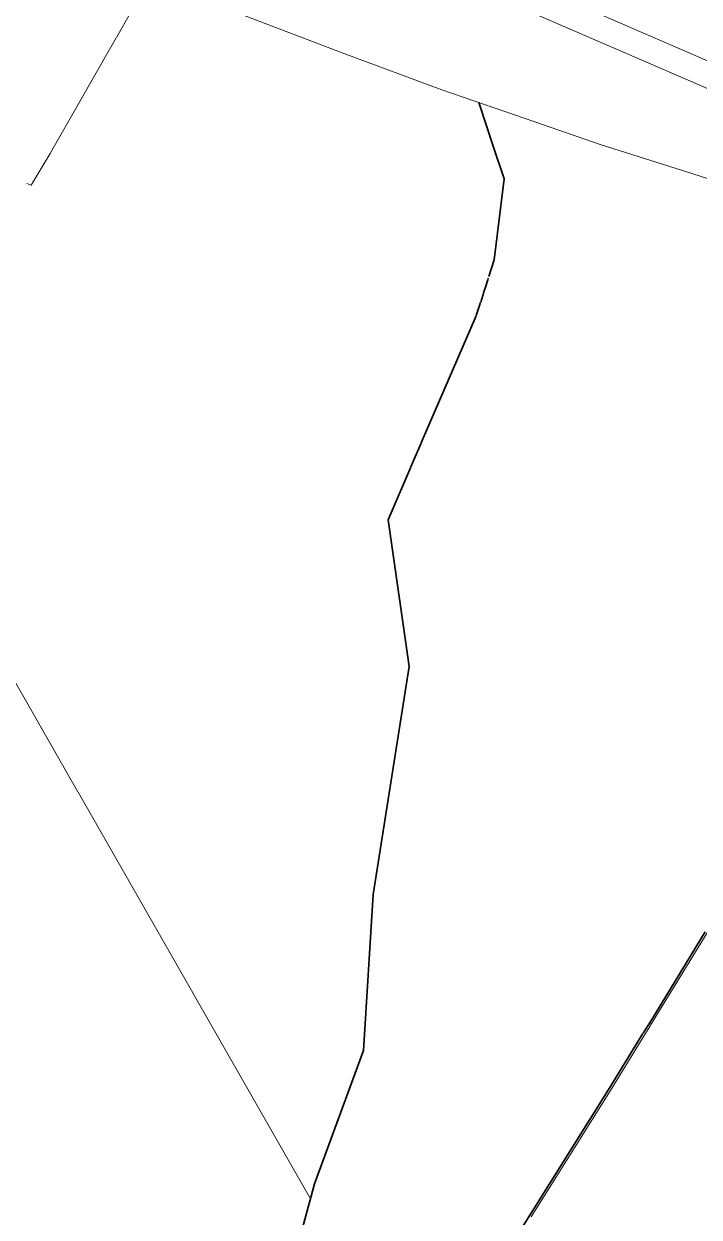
# Model space of a CAD drawing. Header units: millimetres. Extents: x -35445 to 232153, y -57203 to 42724.
# Drawn here: x 189473 to 196246, y -20155 to -8195 of the extents above; entities that cross this region are included whole.
import ezdxf

# ---------------------------------------------------------------- set-up
doc = ezdxf.new("R2010")
doc.units = ezdxf.units.MM
for name, color, linetype, lineweight in [('C-TOPO', 7, 'Continuous', 9), ('C-TOPO-MAJR', 7, 'Continuous', 50), ('S-FNDN', 32, 'Continuous', 9)]:
    doc.layers.add(name, color=color, linetype=linetype, lineweight=lineweight)

msp = doc.modelspace()

# ---------------------------------------------------------------- linework, layer by layer
at = {"color": 254, "lineweight": 9}
for p, q in [((190015, -15893), (187953, -12289)), ((192348, -19970), (190017, -15895))]:
    msp.add_line(p, q, dxfattribs=at)
at = {"color": 252, "lineweight": 9}
msp.add_ellipse((181359, -765), major_axis=(48731, 0), ratio=0.823831, start_param=4.712728, end_param=6.444451, dxfattribs=at)
at = {"color": 27, "lineweight": 9}
msp.add_ellipse((181359, -765), major_axis=(46411, 0), ratio=0.823831, start_param=4.739247, end_param=6.444451, dxfattribs=at)
at = {"layer": 'C-TOPO'}
for p, q in [((190402, -8331), (190546, -8079)), ((192694, -8496), (191472, -8033)), ((189755, -9464), (190399, -8336)), ((193665, -8856), (192694, -8496)), ((194597, -9177), (193665, -8856)), ((195262, -9408), (194597, -9177)), ((196017, -9644), (195262, -9408)), ((189545, -9812), (189737, -9494)), ((189737, -9494), (189753, -9466)), ((197916, -10253), (196017, -9644)), ((189545, -9812), (189503, -9797)), ((195759, -18231), (197061, -16103)), ((195757, -18234), (195702, -18324)), ((195701, -18325), (195356, -18886)), ((195356, -18886), (194561, -20153))]:
    msp.add_line(p, q, dxfattribs=at)
at = {"layer": 'C-TOPO', "lineweight": 35}
for p, q in [((196307, -17295), (195760, -18190)), ((195760, -18190), (195685, -18312)), ((195683, -18315), (195334, -18883)), ((195334, -18883), (194270, -20578))]:
    msp.add_line(p, q, dxfattribs=at)
at = {"layer": 'C-TOPO-MAJR', "lineweight": 35}
for p, q in [((194184, -9430), (194038, -8985)), ((194104, -10833), (194127, -10760)), ((194128, -10756), (194132, -10744)), ((194088, -10881), (194104, -10833)), ((194011, -11119), (194053, -10988)), ((194055, -10984), (194087, -10886)), ((193459, -12394), (194010, -11122)), ((193352, -12643), (193457, -12398))]:
    msp.add_line(p, q, dxfattribs=at)
for points in [[(194137, -10729, 0), (194191, -10561, 0), (194291, -9747, 0), (194184, -9430, 0)], [(192977, -16920, 0), (193337, -14636, 0), (193126, -13165, 0), (193351, -12645, 0)], [(191149, -23943, 0), (191713, -22309, 0), (192389, -19821, 0), (192881, -18485, 0), (192977, -16920, 0)]]:
    msp.add_polyline3d(points, dxfattribs=at)
at = {"layer": 'S-FNDN'}
for p, q in [((190830, -6181), (198276, -9409)), ((198488, -9781), (190690, -6399))]:
    msp.add_line(p, q, dxfattribs=at)

doc.saveas('drawing.dxf')
